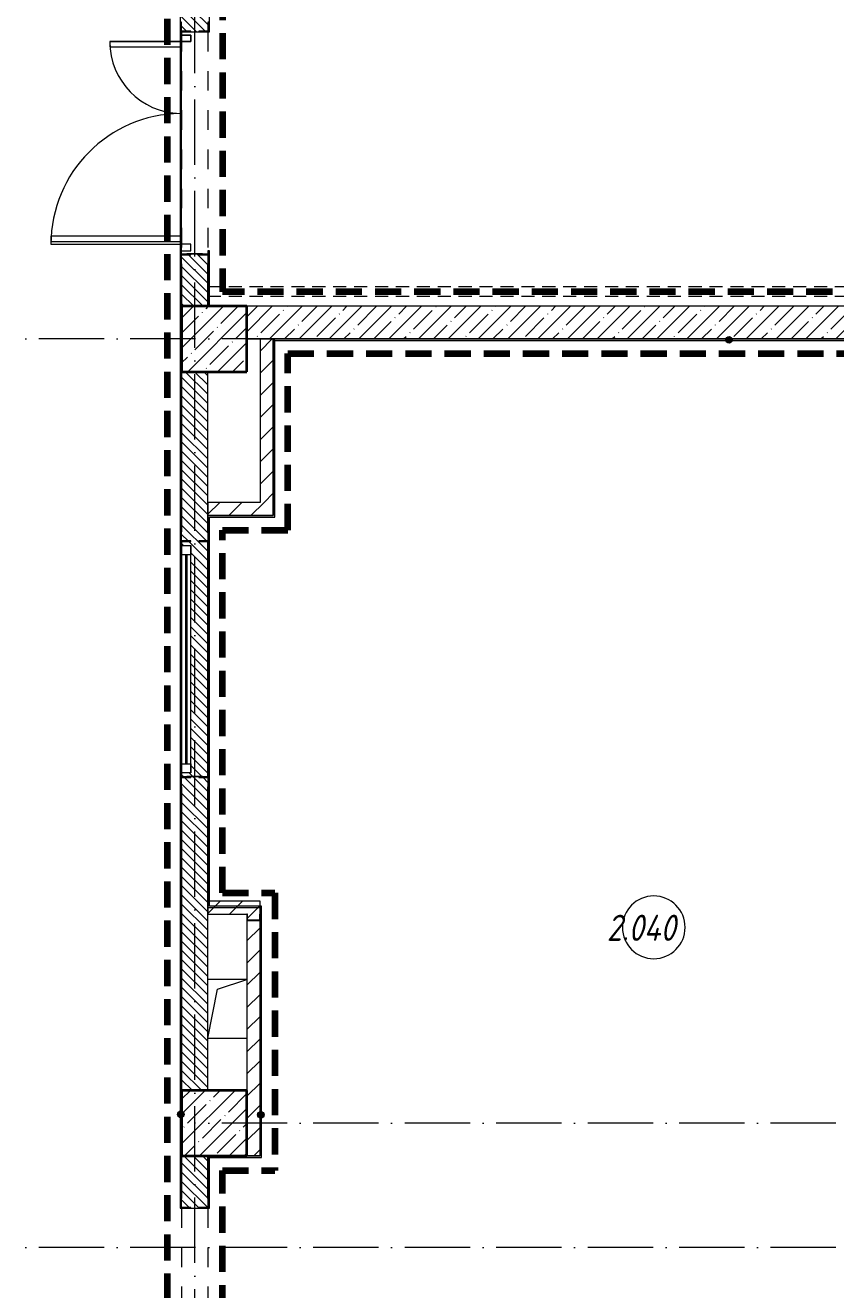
# Model space of a CAD drawing. Header units: millimetres. Extents: x -17017 to 628417, y -109036 to 199237.
# Drawn here: x 84333 to 90536, y -95339 to -85665 of the extents above; entities that cross this region are included whole.
import ezdxf

# ---------------------------------------------------------------- set-up
doc = ezdxf.new("R2010")
doc.units = ezdxf.units.MM
for name, pattern in [('01 Штриховая _2 мм_', [300, 200, -100]), ('200_ШТРИХ_ш1п0_6_', [160, 100, -60]), ('50_200_ШТРИХ_1Т_ш5_п1_п1_', [700, 500, -100, 0, -100]), ('Штрих короткий', [300, 150, -150]), ('Штриховая _2 мм - 1 мм_', [300, 200, -100])]:
    doc.linetypes.add(name, pattern=pattern)
for name, color, linetype, lineweight in [('0-1', 7, 'Continuous', 5), ('0-2', 7, 'Continuous', 9), ('Двери', 7, 'Continuous', 9), ('Каркас_Импост', 7, 'Continuous', 13), ('Каркас_Импост-1', 7, 'Continuous', 9), ('Линии-1', 7, '200_ШТРИХ_ш1п0_6_', 9), ('Марки помещений', 7, 'Continuous', 9), ('Марки стен', 7, 'Continuous', 9), ('Несущие колонны', 7, 'Continuous', 9), ('Несущие колонны-1', 7, 'Continuous', 35), ('Обобщенные модели', 7, 'Continuous', 9), ('Общие ребра', 7, 'Continuous', 9), ('Оси-2', 7, '50_200_ШТРИХ_1Т_ш5_п1_п1_', 9), ('Остекление-1', 7, 'Continuous', 9), ('Перемычка-1', 7, 'Штрих короткий', 9), ('Стены-1', 7, 'Continuous', 13), ('стяжа', 7, 'Continuous', 30), ('Штриховка разреза-1', 7, 'Continuous', 9), ('Элементы узлов', 7, 'Continuous', 9)]:
    doc.layers.add(name, color=color, linetype=linetype, lineweight=lineweight)
doc.layers.add('СТ-1_1', color=7, linetype='Штриховая _2 мм - 1 мм_', lineweight=90, true_color=0x888888)
doc.layers.add('СТ-1_13', color=7, linetype='01 Штриховая _2 мм_', lineweight=90, true_color=0xd5d3c7)
doc.layers.get('0-2').off()
doc.styles.add('ISOCPEUR_I_2', font='isocpeui.ttf', dxfattribs={"width": 0.85, "height": 2.3})
pattern_1 = [(45, (0, 0), (-84.85281, 84.85281), [])]
pattern_2 = [(135, (0, 0), (-35.35534, -35.35534), [])]

# ---------------------------------------------------------------- blocks, each defined once
blk = doc.blocks.new('ось2эт')
at = {"layer": 'Оси-2'}
for p, q in [((85629.9, -108435.9), (85629.9, -54635.1)), ((96138.3, -88065.3), (60335.3, -88065.3)), ((96138.3, -94065.3), (85629.9, -94065.3)), ((96138.3, -95015.3), (-12388.8, -95015.3))]:
    blk.add_line(p, q, dxfattribs=at)
blk = doc.blocks.new('BSC_Колонна _Прямоугольная - 500х500-V24-АИ2_02_План отделки стен 2-го этажа _Часть 2_')
at = {"layer": 'Несущие колонны'}
h = blk.add_hatch(dxfattribs=at)
h.set_pattern_fill('FP_32', color=256, style=0, pattern_type=2)
h.set_pattern_definition([(45, (-95850, -18150), (-114.04925, 114.04925), []), (45, (-95735.95, -18150), (-114.04925, 114.04925), [201.613, -40.323, 3.353, -36.97])])
h.paths.add_polyline_path([(-250, -250), (250, -250), (250, 250), (-250, 250)], flags=0)
at = {"layer": 'Несущие колонны-1'}
for p, q in [((250, 250), (-250, 250)), ((-250, 250), (-250, -250)), ((250, -250), (250, 250)), ((-250, -250), (250, -250))]:
    blk.add_line(p, q, dxfattribs=at)
blk = doc.blocks.new('BSC_Колонна _Прямоугольная - 500х500-V75-АИ2_02_План отделки стен 2-го этажа _Часть 2_')
at = {"layer": 'Несущие колонны'}
h = blk.add_hatch(dxfattribs=at)
h.set_pattern_fill('FP_85', color=256, style=0, pattern_type=2)
h.set_pattern_definition([(45, (-95850, -12150), (-114.04925, 114.04925), []), (45, (-95735.95, -12150), (-114.04925, 114.04925), [201.613, -40.323, 3.353, -36.97])])
h.paths.add_polyline_path([(-250, -250), (250, -250), (250, 250), (-250, 250)], flags=0)
at = {"layer": 'Несущие колонны-1'}
for p, q in [((250, 250), (-250, 250)), ((-250, 250), (-250, -250)), ((250, -250), (250, 250)), ((-250, -250), (250, -250))]:
    blk.add_line(p, q, dxfattribs=at)
blk = doc.blocks.new('Проем_Дверь_Прямоугольный - 1700х2400h_дверные проемы-28448549-АИ2_02_План отделки стен 2-го этажа _Часть 2_')
at = {"layer": 'Перемычка-1'}
for p, q in [((850, 100), (-850, 100)), ((850, -100), (-850, -100))]:
    blk.add_line(p, q, dxfattribs=at)
blk = doc.blocks.new('120_Окно_СКБ_1Ст - 120_Окно_СКБ_1Ст_классы 1800x800_E30-28444839-АИ2_02_План отделки стен 2-го этажа _Часть 2_')
at = {"layer": 'Каркас_Импост'}
for p, q in [((-870, 30), (-870, 100)), ((-870, 100), (-800, 100)), ((-800, 100), (-800, 30)), ((800, 30), (800, 100)), ((800, 100), (870, 100)), ((870, 100), (870, 30)), ((-800, 30), (-870, 30)), ((870, 30), (800, 30))]:
    blk.add_line(p, q, dxfattribs=at)
at = {"layer": 'Каркас_Импост-1'}
for p, q in [((870, 100), (-870, 100)), ((-870, 30), (870, 30))]:
    blk.add_line(p, q, dxfattribs=at)
at = {"layer": 'Остекление-1'}
for p, q in [((800, 70), (-800, 70)), ((800, 60), (-800, 60))]:
    blk.add_line(p, q, dxfattribs=at)
blk = doc.blocks.new('Дверь_Витражная_СКБ_2Ст2 - ДВВ_ДАО_СОШ_Классы-26508392-АИ2_02_План отделки стен 2-го этажа _Часть 2_')
at = {"layer": 'Двери'}
for p, q in [((-775, 1035), (-775, 47)), ((775, 585), (775, 47))]:
    blk.add_line(p, q, dxfattribs=at)
for centre, radius, start, end in [((-775, 35), 1000, 0.68952, 90), ((775, 35), 550, 90, 178.74354)]:
    blk.add_arc(centre, radius, start, end, dxfattribs=at)
at = {"layer": 'Элементы узлов'}
for p, q in [((-713, 1035), (-753, 1035)), ((-753, 1035), (-753, 47)), ((-713, 47), (-713, 1035)), ((775, 585), (735, 585)), ((735, 585), (735, 47)), ((775, 47), (775, 585)), ((-825, 35), (-825, -35)), ((-825, 35), (-825, -35)), ((-775, -35), (-775, 35)), ((-775, -35), (-775, 35)), ((775, -35), (775, 35)), ((775, 35), (775, -35)), ((825, 35), (825, -35)), ((825, -35), (825, 35)), ((-825, -35), (-775, -35)), ((-825, -35), (-775, -35)), ((825, -35), (775, -35)), ((775, -35), (825, -35))]:
    blk.add_line(p, q, dxfattribs=at)
blk = doc.blocks.new('Фахверк_СКБ_Уголок - 200_3960-28268576-АИ2_02_План отделки стен 2-го этажа _Часть 2_')
at = {"layer": 'Обобщенные модели'}
for p, q in [((200, 156), (125, 156)), ((125, 156), (125, 81)), ((131, 81), (131, 150)), ((131, 150), (200, 150)), ((200, 150), (200, 156)), ((125, 81), (131, 81)), ((131, 19), (125, 19)), ((125, 19), (125, -56)), ((131, -50), (131, 19)), ((125, -56), (200, -56)), ((200, -50), (131, -50)), ((200, -56), (200, -50))]:
    blk.add_line(p, q, dxfattribs=at)
blk = doc.blocks.new('154_Стойка_СКБ_Уголок - СМ-2480_200-28346303-АИ2_02_План отделки стен 2-го этажа _Часть 2_')
at = {"layer": 'Обобщенные модели'}
for p, q in [((125, 156), (125, 81)), ((200, 156), (125, 156)), ((131, 81), (131, 150)), ((131, 150), (200, 150)), ((200, 150), (200, 156)), ((125, 81), (131, 81)), ((131, 19), (125, 19)), ((125, 19), (125, -56)), ((131, -50), (131, 19)), ((125, -56), (200, -56)), ((200, -50), (131, -50)), ((200, -56), (200, -50))]:
    blk.add_line(p, q, dxfattribs=at)
blk = doc.blocks.new('Стойка_Влож_Полоса боковая - Полоса-28213942-АИ2_02_План отделки стен 2-го этажа _Часть 2_')
at = {"layer": 'Обобщенные модели'}
for p, q in [((-5, 60), (0, 60)), ((-5, -60), (-5, 60)), ((0, 31), (0, -31)), ((0, -60), (-5, -60))]:
    blk.add_line(p, q, dxfattribs=at)
blk = doc.blocks.new('AR_Отверстие прямоугольное _в плите_ - AR_Отверстие прямоугольное _в плите_-30552603-АИ2_02_План отделки стен 2-го этажа _Часть 2_')
at = {"layer": 'Обобщенные модели'}
for p, q in [((150, 225), (-150, 225)), ((-75, 150), (150, 225)), ((-150, -225), (-75, 150)), ((-150, -225), (150, -225))]:
    blk.add_line(p, q, dxfattribs=at)
blk = doc.blocks.new('154_Фахверк_СКБ_Швеллер - Тип_100_3960_зеркало-36793856-АИ2_02_План отделки стен 2-го этажа _Часть 2_')
at = {"layer": 'Обобщенные модели'}
for p, q in [((175, 50), (125, 50)), ((125, 50), (125, -50)), ((128, 47), (175, 47)), ((128, -47), (128, 47)), ((175, 47), (175, 50)), ((125, -50), (175, -50)), ((175, -47), (128, -47)), ((175, -50), (175, -47))]:
    blk.add_line(p, q, dxfattribs=at)
blk = doc.blocks.new('0125-Р-ОО-Ш2-АР-о_23_10_2024_rvt-1-АИ2_02_План отделки стен 2-го этажа _Часть 2_')
at = {"layer": 'Штриховка разреза-1'}
h = blk.add_hatch(dxfattribs=at)
h.set_pattern_fill('FP_2', color=256, style=0, pattern_type=2)
h.set_pattern_definition(pattern_2)
h.paths.add_polyline_path([(95640, 18400), (95800, 18400), (95800, 18794), (95731, 18794), (95731, 18800), (95669, 18800), (95669, 18794), (95600, 18794), (95600, 18400)], flags=0)
h.paths.add_polyline_path([(95669, 20500), (95731, 20500), (95731, 20506), (95800, 20506), (95800, 20900), (95600, 20900), (95600, 20506), (95669, 20506)], flags=0)
h = blk.add_hatch(dxfattribs=at)
h.set_pattern_fill('FP_1', color=256, style=0, pattern_type=2)
h.set_pattern_definition([(45, (0, 0), (-114.04925, 114.04925), []), (45, (114.05, 0), (-114.04925, 114.04925), [201.612, -40.322, 3.353, -36.97])])
h.paths.add_polyline_path([(103100, 18150), (103100, 18400), (96100, 18400), (96100, 18150), (102202.1, 18150)], flags=0)
h = blk.add_hatch(dxfattribs=at)
h.set_pattern_fill('FP_3', color=256, style=0, pattern_type=2)
h.set_pattern_definition(pattern_1)
h.paths.add_polyline_path([(96300, 16900), (96300, 18150), (96200, 18150), (96200, 16900)], flags=0)
h = blk.add_hatch(dxfattribs=at)
h.set_pattern_fill('FP_2', color=256, style=0, pattern_type=2)
h.set_pattern_definition(pattern_2)
h.paths.add_polyline_path([(95800, 12400), (95800, 14794), (95731, 14794), (95731, 14800), (95669, 14800), (95669, 14794), (95600, 14794), (95600, 12400)], flags=0)
h.paths.add_polyline_path([(95760, 14800), (95800, 14800), (95800, 16600), (95731, 16600), (95731, 16606), (95800, 16606), (95800, 17900), (95600, 17900), (95600, 16606), (95669, 16606), (95669, 16600), (95600, 16600), (95600, 16570), (95670, 16570), (95670, 14830), (95600, 14830), (95600, 14800), (95640, 14800), (95640, 14805), (95760, 14805)], flags=0)
h = blk.add_hatch(dxfattribs=at)
h.set_pattern_fill('FP_3', color=256, style=0, pattern_type=2)
h.set_pattern_definition(pattern_1)
h.paths.add_polyline_path([(95800, 16800), (96300, 16800), (96300, 16900), (95800, 16900)], flags=0)
h = blk.add_hatch(dxfattribs=at)
h.set_pattern_fill('FP_3', color=256, style=0, pattern_type=2)
h.set_pattern_definition(pattern_1)
h.paths.add_polyline_path([(96197, 13750), (96200, 13750), (96200, 13850), (95800, 13850), (95800, 13750), (96103, 13750)], flags=0)
h = blk.add_hatch(dxfattribs=at)
h.set_pattern_fill('FP_3', color=256, style=0, pattern_type=2)
h.set_pattern_definition(pattern_1)
h.paths.add_polyline_path([(96200, 11900), (96200, 13700), (96100, 13700), (96100, 11900)], flags=0)
h.paths.add_polyline_path([(96197, 13703), (96197, 13750), (96103, 13750), (96103, 13703)], flags=0)
h = blk.add_hatch(dxfattribs=at)
h.set_pattern_fill('FP_2', color=256, style=0, pattern_type=2)
h.set_pattern_definition(pattern_2)
h.paths.add_polyline_path([(95600, 9400), (95800, 9400), (95800, 9794), (95731, 9794), (95731, 9800), (95669, 9800), (95669, 9794), (95600, 9794), (95600, 9725)], flags=0)
h.paths.add_polyline_path([(95669, 11500), (95731, 11500), (95731, 11506), (95800, 11506), (95800, 11900), (95600, 11900), (95600, 11506), (95669, 11506)], flags=0)
at = {"layer": 'Линии-1'}
for p, q in [((103100, 18550), (95812, 18550)), ((103100, 18475), (95812, 18475))]:
    blk.add_line(p, q, dxfattribs=at)
at = {"layer": 'Стены-1'}
for p, q in [((95669, 20500), (95731, 20500)), ((95600, 18725), (95600, 18400)), ((95800, 18400), (95800, 18725)), ((103100, 18400), (96100, 18400)), ((96100, 18150), (103100, 18150)), ((96200, 18150), (96200, 16900)), ((96300, 18150), (96200, 18150)), ((96300, 16900), (96300, 18150)), ((95600, 17900), (95600, 16675)), ((95800, 16675), (95800, 17900)), ((96200, 16900), (95800, 16900)), ((95800, 16900), (95800, 16800)), ((96300, 16800), (96300, 16900)), ((95800, 16800), (96300, 16800)), ((95600, 16600), (95600, 16570)), ((95800, 14800), (95800, 16600)), ((95600, 14830), (95600, 14800)), ((95600, 14725), (95600, 12400)), ((95800, 12400), (95800, 14725)), ((96200, 13850), (95800, 13850)), ((95800, 13850), (95800, 13750)), ((96200, 13750), (96200, 13850)), ((95800, 13750), (96100, 13750)), ((96100, 13700), (96100, 12400)), ((96200, 11900), (96200, 13700)), ((95600, 11900), (95600, 11575)), ((95800, 11575), (95800, 11900)), ((96100, 11900), (96200, 11900)), ((95669, 11500), (95731, 11500))]:
    blk.add_line(p, q, dxfattribs=at)
at = {"layer": '0-2'}
for name, p, rotation in [('Фахверк_СКБ_Уголок - 200_3960-28268576-АИ2_02_План отделки стен 2-го этажа _Часть 2_', (95750, 20375), 89.9999999999999), ('Дверь_Витражная_СКБ_2Ст2 - ДВВ_ДАО_СОШ_Классы-26508392-АИ2_02_План отделки стен 2-го этажа _Часть 2_', (95635, 19650), 89.9999999999978), ('Проем_Дверь_Прямоугольный - 1700х2400h_дверные проемы-28448549-АИ2_02_План отделки стен 2-го этажа _Часть 2_', (95700, 19650), 89.9999999999999), ('154_Стойка_СКБ_Уголок - СМ-2480_200-28346303-АИ2_02_План отделки стен 2-го этажа _Часть 2_', (95650, 18925), 269.9999999999999), ('Стойка_Влож_Полоса боковая - Полоса-28213942-АИ2_02_План отделки стен 2-го этажа _Часть 2_', (95700, 18800), 269.9999999999999), ('Фахверк_СКБ_Уголок - 200_3960-28268576-АИ2_02_План отделки стен 2-го этажа _Часть 2_', (95750, 16475), 89.9999999999999), ('120_Окно_СКБ_1Ст - 120_Окно_СКБ_1Ст_классы 1800x800_E30-28444839-АИ2_02_План отделки стен 2-го этажа _Часть 2_', (95700, 15700), 89.9999999999999), ('Стойка_Влож_Полоса боковая - Полоса-28213942-АИ2_02_План отделки стен 2-го этажа _Часть 2_', (95700, 14800), 269.9999999999999), ('154_Стойка_СКБ_Уголок - СМ-2480_200-28346303-АИ2_02_План отделки стен 2-го этажа _Часть 2_', (95650, 14925), 269.9999999999999), ('154_Фахверк_СКБ_Швеллер - Тип_100_3960_зеркало-36793856-АИ2_02_План отделки стен 2-го этажа _Часть 2_', (96150, 13575), 90), ('Фахверк_СКБ_Уголок - 200_3960-28268576-АИ2_02_План отделки стен 2-го этажа _Часть 2_', (95750, 11375), 89.9999999999999), ('Проем_Дверь_Прямоугольный - 1700х2400h_дверные проемы-28448549-АИ2_02_План отделки стен 2-го этажа _Часть 2_', (95700, 10650), 89.9999999999999)]:
    blk.add_blockref(name, p, dxfattribs=dict(at, rotation=rotation))
for name, p in [('BSC_Колонна _Прямоугольная - 500х500-V24-АИ2_02_План отделки стен 2-го этажа _Часть 2_', (95850, 18150)), ('AR_Отверстие прямоугольное _в плите_ - AR_Отверстие прямоугольное _в плите_-30552603-АИ2_02_План отделки стен 2-го этажа _Часть 2_', (95950, 13025)), ('BSC_Колонна _Прямоугольная - 500х500-V75-АИ2_02_План отделки стен 2-го этажа _Часть 2_', (95850, 12150))]:
    blk.add_blockref(name, p, dxfattribs=at)
blk = doc.blocks.new('AI_Марка_Помещение_х1__Общий_E___ISO-2_1K_ - Номер-16210215-АИ2_02_План отделки стен 2-го этажа _Часть 2_')
at = {"layer": 'Марки помещений'}
for start, end in [(360, 180), (180, 360)]:
    blk.add_arc((0.039, 0.312), 2.4, start, end, dxfattribs=at)
blk = doc.blocks.new('2ч2эт')
at = {"layer": 'Марки стен'}
h = blk.add_hatch(color=256, dxfattribs=at)
edge = h.paths.add_edge_path(flags=0)
edge.add_arc((89719, -88071.3), 25, 0, 360)
h = blk.add_hatch(color=256, dxfattribs=at)
edge = h.paths.add_edge_path(flags=0)
edge.add_arc((85523.9, -93997.1), 25, 0, 360)
h = blk.add_hatch(color=256, dxfattribs=at)
edge = h.paths.add_edge_path(flags=0)
edge.add_arc((86135.9, -94000.8), 25, 0, 360)
for centre in [(89719, -88071.3), (85523.9, -93997.1), (86135.9, -94000.8)]:
    blk.add_circle(centre, 25, dxfattribs=at)
at = {"layer": 'Общие ребра'}
blk.add_line((86241.9, -88077.3), (86229.9, -88077.3), dxfattribs=at)
at = {"layer": 'СТ-1_1'}
for p, q in [((85417.9, -79615.3), (85417.9, -105703.3)), ((85841.9, -85425.3), (85841.9, -87703.3)), ((92909.9, -87703.3), (85841.9, -87703.3)), ((86341.9, -89527.3), (86341.9, -88177.3)), ((85841.9, -89527.3), (86341.9, -89527.3)), ((85841.9, -92303.3), (85841.9, -89527.3)), ((85841.9, -92303.3), (86241.9, -92303.3)), ((86241.9, -92303.3), (86241.9, -94427.3)), ((85841.9, -94427.3), (86241.9, -94427.3)), ((85841.9, -96703.3), (85841.9, -94427.3))]:
    blk.add_line(p, q, dxfattribs=at)
at = {"layer": 'СТ-1_13'}
blk.add_line((86341.9, -88177.3), (92909.9, -88177.3), dxfattribs=at)
at = {"layer": 'Стены-1'}
for p, q in [((85517.9, -79615.3), (85517.9, -94715.3)), ((85741.9, -85715.3), (85741.9, -85327.3)), ((85529.9, -87415.3), (85529.9, -85715.3)), ((85735.9, -85715.3), (85741.9, -85715.3)), ((85729.9, -87390.3), (85729.9, -87415.3)), ((85741.9, -87390.3), (85729.9, -87390.3)), ((85741.9, -87803.3), (85741.9, -87390.3)), ((85529.9, -87815.3), (85529.9, -87490.3)), ((85729.9, -87490.3), (85729.9, -87815.3)), ((93017.9, -88065.3), (86229.9, -88065.3)), ((86229.9, -88065.3), (86229.9, -89415.3)), ((86241.9, -88077.3), (93017.9, -88077.3)), ((86241.9, -89427.3), (86241.9, -88077.3)), ((85529.9, -89540.3), (85529.9, -88315.3)), ((86229.9, -89415.3), (85729.9, -89415.3)), ((85729.9, -89415.3), (85729.9, -89540.3)), ((85741.9, -89427.3), (86241.9, -89427.3)), ((85741.9, -92403.3), (85741.9, -89427.3)), ((85529.9, -89645.3), (85529.9, -89615.3)), ((85729.9, -89615.3), (85729.9, -91415.3)), ((85529.9, -91415.3), (85529.9, -91385.3)), ((85529.9, -93815.3), (85529.9, -91490.3)), ((85729.9, -91490.3), (85729.9, -92415.3)), ((85729.9, -92415.3), (86129.9, -92415.3)), ((86141.9, -92403.3), (85741.9, -92403.3)), ((86129.9, -92415.3), (86129.9, -92465.3)), ((86141.9, -94327.3), (86141.9, -92403.3)), ((86129.9, -92515.3), (86129.9, -94315.3)), ((85529.9, -94640.3), (85529.9, -94315.3)), ((85729.9, -94315.3), (85729.9, -94640.3)), ((86129.9, -94315.3), (86029.9, -94315.3)), ((85741.9, -94327.3), (86141.9, -94327.3)), ((85741.9, -94715.3), (85741.9, -94327.3)), ((85517.9, -94715.3), (85523.9, -94715.3)), ((85735.9, -94715.3), (85741.9, -94715.3))]:
    blk.add_line(p, q, dxfattribs=at)
at = {"layer": '0-1'}
blk.add_blockref('0125-Р-ОО-Ш2-АР-о_23_10_2024_rvt-1-АИ2_02_План отделки стен 2-го этажа _Часть 2_', (-10070.1, -106215.3), dxfattribs=at)
at = {"layer": 'Марки помещений', "xscale": 99.99999999999993, "yscale": 99.99999999999993, "zscale": 99.99999999999993}
blk.add_blockref('AI_Марка_Помещение_х1__Общий_E___ISO-2_1K_ - Номер-16210215-АИ2_02_План отделки стен 2-го этажа _Часть 2_', (89139.3, -92597.7), dxfattribs=at)
at = {"layer": 'Марки помещений', "insert": (88783.6, -92469.9), "char_height": 200, "width": 817.721, "attachment_point": 1, "style": 'ISOCPEUR_I_2'}
blk.add_mtext('2.040', dxfattribs=at)

msp = doc.modelspace()

# ---------------------------------------------------------------- block references
at = {"layer": 'стяжа'}
for name in ['ось2эт', '2ч2эт']:
    msp.add_blockref(name, (0, 0), dxfattribs=at)

doc.saveas('drawing.dxf')
